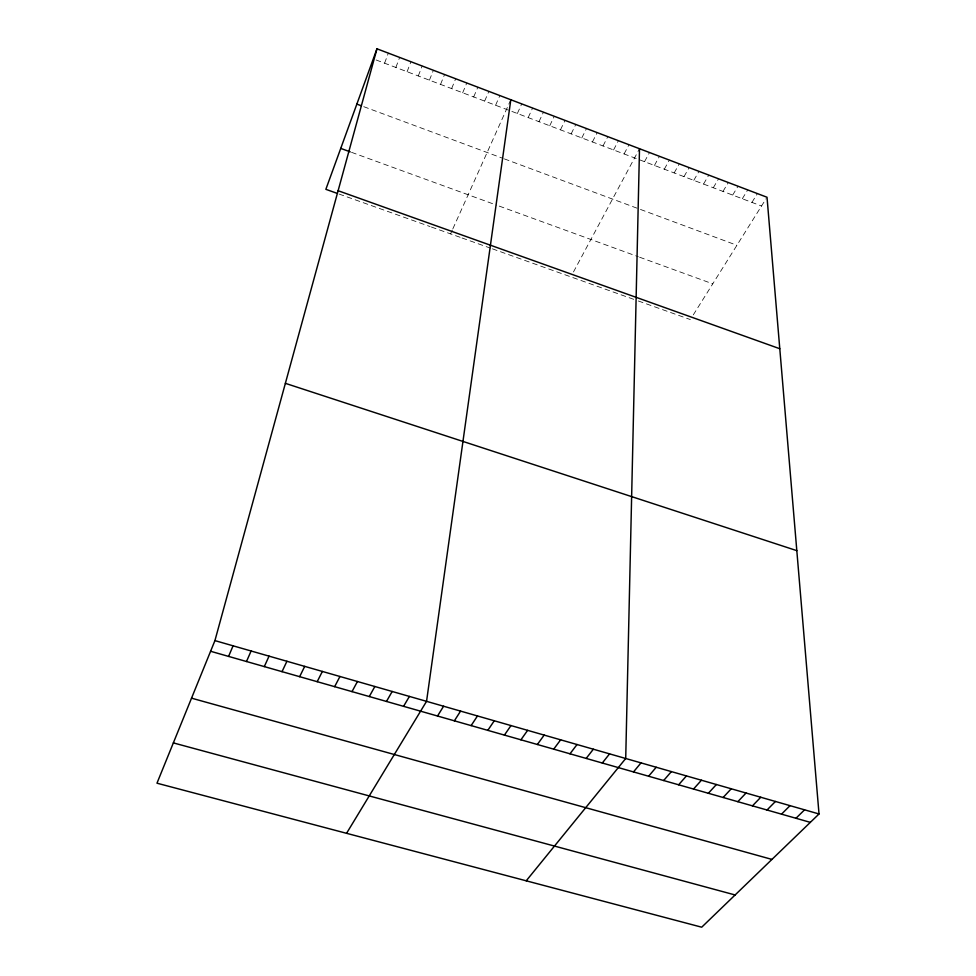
<?xml version="1.0" encoding="UTF-8"?>
<svg xmlns="http://www.w3.org/2000/svg" width="976" height="976" viewBox="0 0 976 976"><rect width="100%" height="100%" fill="white"/><g stroke="black" fill="none" stroke-linecap="round" stroke-linejoin="round"><path stroke-width="0.73" stroke-dasharray="4.88 3.66" d="M384.593 63.196L388.326 53.119M395.853 67.466L399.648 57.438M407.09 71.712L410.933 61.732M418.277 75.957L422.169 66.002M429.428 80.178L433.381 70.272M440.542 84.4L444.556 74.53M451.62 88.596L455.682 78.763M462.673 92.781L466.784 82.984M473.677 96.953L477.85 87.193M484.645 101.101L488.866 91.39M495.588 105.249L499.858 95.575M450.583 233.886L452.303 230.043M452.876 228.774L510.192 101.114M517.353 113.497L521.733 103.895M528.175 117.596L532.615 108.043M538.972 121.695L543.461 112.167M549.732 125.77L554.27 116.278M560.456 129.832L565.043 120.377M571.155 133.883L575.779 124.477M581.806 137.921L586.491 128.551M592.432 141.947L597.166 132.602M603.022 145.961L607.804 136.652M613.575 149.962L618.406 140.69M624.091 153.94L628.971 144.716M573.473 271.962L639.5 148.718M644.526 161.687L649.491 152.524M654.432 165.444L659.447 156.319M664.314 169.19L669.377 160.088M674.172 172.923L679.272 163.858M683.993 176.644L689.141 167.616M693.79 180.353L698.975 171.361M703.55 184.049L708.783 175.094M713.285 187.746L718.568 178.815M722.984 191.418L728.316 182.524M732.659 195.09L738.027 186.221M742.309 198.738L747.726 189.917M751.935 202.386L757.376 193.59M693.289 314.882L766.233 198.506M339.062 194.041L430.111 226.566M431.392 227.03L460.77 237.522M462.038 237.985L491.148 248.38M492.404 248.831L635.742 300.047M638.353 300.986L690.361 319.567M351.543 152.329L496.662 205.155M499.248 206.107L638.292 256.725M639.634 257.213L712.748 283.833M363.755 106.677L503.055 158.405M504.385 158.905L736.917 245.269M376.114 59.975L761.524 206.021"/><path stroke-width="1.46" d="M639.5 148.718L625.714 758.498L526.223 880.803M510.814 99.747L426.549 701.341L346.565 833.309M214.927 640.61L376.968 48.8L767.014 197.25L819.023 813.972L701.707 927.2L156.977 783.191L214.927 640.61L819.023 813.972M376.968 48.8L325.862 189.32L336.427 193.102M228.591 656.409L233.069 645.819M246.489 661.521L251.113 650.992M264.301 666.596L269.059 656.14M282.027 671.659L286.92 661.277M299.656 676.685L304.695 666.376M317.188 681.687L322.373 671.439M334.646 686.665L339.953 676.49M352.007 691.618L357.448 681.516M369.282 696.547L374.857 686.506M386.472 701.451L392.181 691.472M403.576 706.331L409.408 696.425M437.516 716.018L443.604 706.234M454.365 720.825L460.574 711.114M471.127 725.607L477.471 715.957M487.805 730.365L494.271 720.776M504.409 735.099L510.985 725.571M520.916 739.808L527.626 730.353M537.349 744.493L544.169 735.099M553.709 749.153L560.651 739.82M569.984 753.801L577.036 744.529M586.173 758.425L593.347 749.214M602.29 763.012L609.573 753.862M633.497 771.918L641 762.89M648.613 776.237L656.214 767.258M663.656 780.519L671.366 771.601M678.625 784.789L686.433 775.92M693.521 789.047L701.439 780.227M708.356 793.281L716.372 784.521M723.118 797.49L731.244 788.779M737.819 801.686L746.042 793.037M752.459 805.859L760.768 797.258M767.026 810.019L775.432 801.467M781.52 814.155L790.023 805.651M795.965 818.266L804.566 809.824M173.35 742.895L735.111 894.968M191.528 698.169L771.955 859.417M210.596 651.273L810.324 822.365M285.37 383.336L796.819 550.647M338.111 190.71L779.787 348.725M340.746 148.401L350.201 151.841M356.85 104.103L360.998 105.652"/></g></svg>
